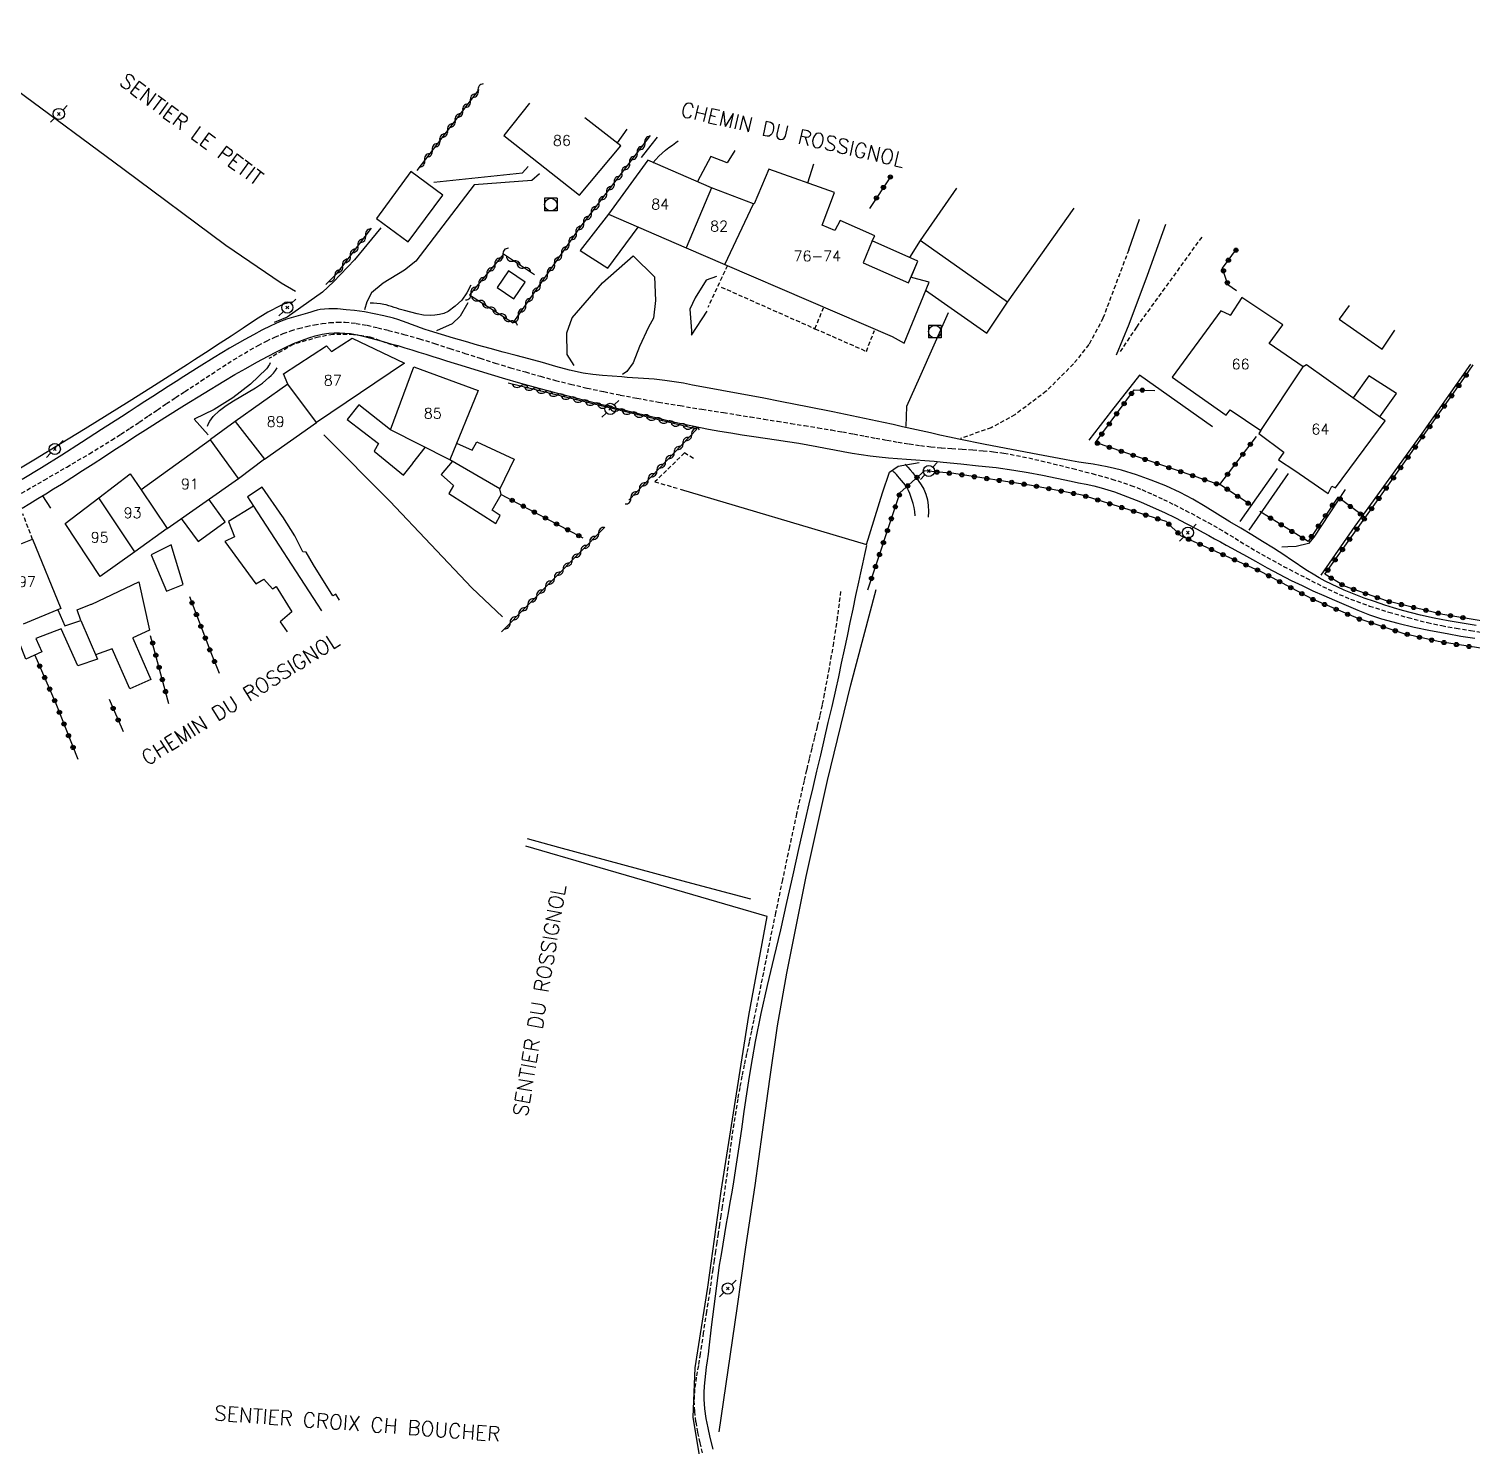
# Model space of a CAD drawing. Header units: millimetres. Extents: x 149000 to 150002, y 151999 to 153000.
# Drawn here: x 149503.1 to 149675.2, y 152830.9 to 153000 of the extents above; entities that cross this region are included whole.
import ezdxf
from ezdxf.enums import TextEntityAlignment as Align

# ---------------------------------------------------------------- set-up
doc = ezdxf.new("R2010")
doc.units = ezdxf.units.MM
doc.linetypes.add('DASHED', pattern=[0.75, 0.5, -0.25])
doc.layers.get('0').update_dxf_attribs({"linetype": 'CONTINUOUS'})
for name, color, linetype in [('W0001', 6, 'DASHED'), ('W0006', 2, 'CONTINUOUS'), ('W0008', 7, 'CONTINUOUS'), ('W0017', 7, 'CONTINUOUS'), ('W0071', 7, 'CONTINUOUS'), ('w0101', 7, 'CONTINUOUS'), ('W0104', 1, 'CONTINUOUS'), ('W0112', 1, 'DASHED'), ('w0211', 2, 'CONTINUOUS'), ('W0214', 2, 'CONTINUOUS'), ('w0300', 7, 'CONTINUOUS'), ('W0310', 3, 'CONTINUOUS'), ('w0323', 7, 'CONTINUOUS'), ('W0330', 7, 'CONTINUOUS'), ('W0420', 7, 'CONTINUOUS'), ('W0473', 7, 'CONTINUOUS'), ('W0989', 7, 'CONTINUOUS'), ('W0991', 7, 'CONTINUOUS'), ('W1102', 7, 'CONTINUOUS')]:
    doc.layers.add(name, color=color, linetype=linetype)
doc.styles.get("Standard").update_dxf_attribs({"font": 'romans.shx', "width": 0.85})

# ---------------------------------------------------------------- blocks, each defined once
blk = doc.blocks.new('T473')
for p, q in [((-0.166667, 0.166667), (0.166667, -0.166667)), ((-0.166667, -0.166667), (0.166667, 0.166667)), ((0.500001, 0.500001), (1.000002, 1.000002)), ((-1.000002, -1.000002), (-0.500001, -0.500001))]:
    blk.add_line(p, q)
blk.add_ellipse((0, 0), major_axis=(0.471405, 0.471405), ratio=1, start_param=5.4977871438, end_param=11.780972451)
blk = doc.blocks.new('T420')
for p, q in [((0.75, 0.75), (-0.75, 0.75)), ((-0.75, 0.75), (-0.75, -0.75)), ((0.75, 0.75), (0.75, -0.75)), ((0.75, -0.75), (-0.75, -0.75))]:
    blk.add_line(p, q)
blk.add_ellipse((0, 0), major_axis=(-0.53, 0.53), ratio=1, start_param=3.926991, end_param=10.210176)
blk = doc.blocks.new('t323o')
at = {"color": 0, "linetype": 'Continuous'}
for radius in [0.25, 0.15]:
    blk.add_circle((0, 0), radius, dxfattribs=at)
blk = doc.blocks.new('t310o')
at = {"color": 0, "linetype": 'Continuous'}
for centre, start, end in [((-0.5, 0.38), 216.8699, 323.1304), ((0.5, -0.37), 36.8699, 143.1303)]:
    blk.add_arc(centre, 0.625, start, end, dxfattribs=at)

msp = doc.modelspace()

# ---------------------------------------------------------------- linework, layer by layer
at = {"layer": 'W0001'}
for points in [[(149502.2, 152944.6), (149504.9, 152946.17), (149507.6, 152947.73), (149510.29, 152949.31), (149512.95, 152950.94), (149514.05, 152951.64), (149515.15, 152952.36), (149516.24, 152953.08), (149517.33, 152953.82), (149518.41, 152954.55), (149519.49, 152955.29), (149520.58, 152956.01), (149521.68, 152956.73), (149523.61, 152958), (149525.54, 152959.27), (149527.49, 152960.52), (149529.48, 152961.7), (149530.44, 152962.23), (149531.41, 152962.75), (149532.41, 152963.23), (149533.42, 152963.65), (149534.33, 152963.98), (149535.25, 152964.27), (149536.19, 152964.51), (149537.13, 152964.7), (149538.04, 152964.85), (149538.95, 152964.96), (149539.87, 152965.01), (149540.79, 152965), (149542.11, 152964.87), (149543.41, 152964.64), (149544.7, 152964.34), (149545.98, 152964.03), (149547.82, 152963.55), (149549.65, 152963.03), (149551.47, 152962.47), (149553.28, 152961.88), (149555.09, 152961.29), (149556.89, 152960.7), (149558.71, 152960.13), (149560.53, 152959.58), (149562.31, 152959.07), (149564.1, 152958.56), (149565.89, 152958.07), (149567.69, 152957.61), (149569.66, 152957.15), (149571.64, 152956.72), (149573.62, 152956.32), (149575.61, 152955.94), (149578.18, 152955.47), (149580.76, 152955.05), (149583.35, 152954.63), (149585.93, 152954.22), (149587.54, 152953.96), (149589.14, 152953.7), (149590.75, 152953.44), (149592.36, 152953.19), (149593.97, 152952.94), (149595.58, 152952.68), (149597.19, 152952.42), (149598.79, 152952.15), (149600.12, 152951.92), (149601.45, 152951.68), (149602.77, 152951.43), (149604.1, 152951.17), (149605.42, 152950.93), (149606.75, 152950.69), (149608.08, 152950.48), (149609.42, 152950.29), (149610.66, 152950.14), (149611.91, 152950.03), (149613.15, 152949.94), (149614.4, 152949.86), (149615.65, 152949.78), (149616.89, 152949.68), (149618.14, 152949.55), (149619.38, 152949.38), (149620.86, 152949.12), (149622.33, 152948.81), (149623.8, 152948.47), (149625.26, 152948.11), (149627.59, 152947.54), (149629.91, 152946.95), (149632.23, 152946.3), (149634.51, 152945.54), (149635.83, 152945.03), (149637.13, 152944.46), (149638.41, 152943.86), (149639.68, 152943.24), (149641.04, 152942.56), (149642.39, 152941.84), (149643.72, 152941.11), (149645.05, 152940.36), (149645.69, 152939.99), (149646.32, 152939.62), (149646.94, 152939.23), (149647.57, 152938.85), (149648.19, 152938.46), (149648.82, 152938.08), (149649.45, 152937.7), (149650.08, 152937.33), (149651.4, 152936.6), (149652.73, 152935.88), (149654.06, 152935.18), (149655.4, 152934.5), (149656.72, 152933.83), (149658.03, 152933.17), (149659.37, 152932.54), (149660.73, 152931.97), (149662.98, 152931.15), (149665.27, 152930.42), (149667.57, 152929.77), (149669.89, 152929.18), (149671.6, 152928.81), (149673.31, 152928.5), (149675.03, 152928.23), (149676.76, 152927.97)], [(149599.9, 152932.9), (149599.5, 152929.83), (149599.04, 152926.76), (149598.52, 152923.7), (149597.95, 152920.65), (149597.69, 152919.35), (149597.4, 152918.05), (149597.09, 152916.76), (149596.78, 152915.47), (149596.45, 152914.18), (149596.14, 152912.88), (149595.83, 152911.59), (149595.53, 152910.3), (149594.65, 152906.37), (149593.8, 152902.43), (149592.96, 152898.5), (149592.14, 152894.56), (149591.84, 152893.13), (149591.55, 152891.7), (149591.26, 152890.28), (149590.97, 152888.85), (149590.68, 152887.42), (149590.39, 152885.99), (149590.11, 152884.56), (149589.82, 152883.13), (149589.54, 152881.79), (149589.25, 152880.44), (149588.97, 152879.1), (149588.68, 152877.75), (149588.4, 152876.41), (149588.13, 152875.06), (149587.87, 152873.71), (149587.62, 152872.36), (149587.38, 152870.88), (149587.15, 152869.41), (149586.94, 152867.93), (149586.74, 152866.45), (149586.54, 152864.98), (149586.35, 152863.5), (149586.14, 152862.02), (149585.93, 152860.54), (149585.78, 152859.48), (149585.62, 152858.41), (149585.46, 152857.35), (149585.3, 152856.29), (149585.14, 152855.22), (149584.98, 152854.16), (149584.82, 152853.09), (149584.66, 152852.03), (149584.28, 152849.5), (149583.89, 152846.98), (149583.52, 152844.45), (149583.15, 152841.92), (149582.93, 152840.54), (149582.68, 152839.15), (149582.48, 152837.75), (149582.4, 152836.34), (149582.46, 152835.07), (149582.61, 152833.81), (149582.83, 152832.56), (149583.09, 152831.33), (149583.43, 152829.93)]]:
    msp.add_lwpolyline(points, dxfattribs=at)
at = {"layer": 'W0006'}
msp.add_lwpolyline([(149580.75, 152945.08), (149602.97, 152938.48), (149604.88, 152944.67), (149605.72, 152947.11), (149606.75, 152947.83), (149609.26, 152948.28)], dxfattribs=at)
at = {"layer": 'W0008'}
for points in [[(149675.71, 152928.83), (149674.04, 152929.11), (149672.37, 152929.39), (149670.7, 152929.7), (149669.05, 152930.06), (149667.97, 152930.32), (149666.91, 152930.61), (149665.85, 152930.93), (149664.8, 152931.26), (149663.57, 152931.67), (149662.35, 152932.1), (149661.14, 152932.55), (149659.95, 152933.04), (149659.19, 152933.38), (149658.44, 152933.74), (149657.69, 152934.11), (149656.97, 152934.52), (149656.27, 152934.93), (149655.58, 152935.36), (149654.9, 152935.8), (149654.23, 152936.25), (149653.56, 152936.7), (149652.89, 152937.16), (149652.21, 152937.6), (149651.53, 152938.04), (149650.23, 152938.85), (149648.93, 152939.64), (149647.62, 152940.42), (149646.31, 152941.21), (149644.85, 152942.1), (149643.39, 152943.02), (149641.92, 152943.9), (149640.4, 152944.7), (149638.69, 152945.48), (149636.95, 152946.18), (149635.18, 152946.81), (149633.39, 152947.36), (149632.55, 152947.57), (149631.7, 152947.76), (149630.85, 152947.92), (149630, 152948.06), (149629.14, 152948.19), (149628.29, 152948.32), (149627.43, 152948.46), (149626.58, 152948.61), (149623.43, 152949.21), (149620.28, 152949.82), (149617.14, 152950.43), (149613.99, 152951.07), (149612.87, 152951.31), (149611.75, 152951.55), (149610.63, 152951.8), (149609.51, 152952.05), (149608.39, 152952.3), (149607.27, 152952.54), (149606.15, 152952.79), (149605.02, 152953.03), (149602, 152953.67), (149598.97, 152954.3), (149595.94, 152954.92), (149592.9, 152955.52), (149590.52, 152955.98), (149588.13, 152956.43), (149585.73, 152956.87), (149583.34, 152957.3), (149582.24, 152957.51), (149581.14, 152957.72), (149580.04, 152957.91), (149578.93, 152958.07), (149578.29, 152958.14), (149577.65, 152958.2), (149577.01, 152958.25), (149576.37, 152958.3), (149575.73, 152958.34), (149575.09, 152958.38), (149574.45, 152958.42), (149573.81, 152958.48), (149572.66, 152958.57), (149571.5, 152958.66), (149570.35, 152958.77), (149569.2, 152958.94), (149567.56, 152959.29), (149565.94, 152959.73), (149564.33, 152960.19), (149562.72, 152960.64), (149561.18, 152961.05), (149559.64, 152961.45), (149558.11, 152961.86), (149556.57, 152962.28), (149555.14, 152962.69), (149553.72, 152963.09), (149552.3, 152963.52), (149550.88, 152963.96), (149550.34, 152964.14), (149549.8, 152964.34), (149549.26, 152964.54), (149548.73, 152964.74), (149548.19, 152964.94), (149547.65, 152965.13), (149547.1, 152965.31), (149546.55, 152965.48), (149545.41, 152965.77), (149544.26, 152966.02), (149543.1, 152966.23), (149541.93, 152966.39), (149540.91, 152966.5), (149539.89, 152966.59), (149538.86, 152966.61), (149537.83, 152966.53), (149537.45, 152966.46), (149537.07, 152966.34), (149536.7, 152966.2), (149536.33, 152966.08), (149535.49, 152965.84), (149534.65, 152965.6), (149533.81, 152965.35), (149532.98, 152965.05), (149531.92, 152964.58), (149530.87, 152964.06), (149529.85, 152963.51), (149528.83, 152962.95), (149526.99, 152961.89), (149525.17, 152960.79), (149523.37, 152959.67), (149521.58, 152958.54), (149520.64, 152957.95), (149519.71, 152957.35), (149518.77, 152956.75), (149517.85, 152956.15), (149516.92, 152955.54), (149515.99, 152954.94), (149515.06, 152954.33), (149514.13, 152953.73), (149511.75, 152952.2), (149509.37, 152950.67), (149506.99, 152949.15), (149504.58, 152947.65), (149502.28, 152946.23)], [(149502.26, 152942.82), (149503.21, 152943.39), (149504.15, 152943.96), (149505.09, 152944.53), (149506.03, 152945.11), (149506.96, 152945.69), (149508.22, 152946.49), (149509.47, 152947.3), (149510.73, 152948.11), (149511.98, 152948.92), (149513.22, 152949.74), (149514.47, 152950.55), (149515.73, 152951.36), (149516.98, 152952.16), (149519.31, 152953.64), (149521.63, 152955.11), (149523.97, 152956.56), (149526.33, 152957.98), (149527.63, 152958.75), (149528.95, 152959.5), (149530.28, 152960.24), (149531.62, 152960.95), (149532.62, 152961.47), (149533.63, 152961.98), (149534.65, 152962.46), (149535.7, 152962.88), (149536.47, 152963.15), (149537.24, 152963.38), (149538.04, 152963.57), (149538.84, 152963.7), (149539.49, 152963.75), (149540.13, 152963.75), (149540.78, 152963.71), (149541.42, 152963.64), (149542.65, 152963.42), (149543.86, 152963.12), (149545.07, 152962.78), (149546.26, 152962.44), (149547.1, 152962.21), (149547.93, 152961.96), (149548.76, 152961.7), (149549.59, 152961.45), (149550.41, 152961.18), (149551.24, 152960.92), (149552.07, 152960.66), (149552.9, 152960.41), (149555.1, 152959.73), (149557.31, 152959.05), (149559.51, 152958.38), (149561.73, 152957.74), (149565.23, 152956.78), (149568.74, 152955.86), (149572.25, 152954.98), (149575.78, 152954.12), (149577.86, 152953.62), (149579.94, 152953.14), (149582.03, 152952.68), (149584.13, 152952.26), (149585.48, 152952.02), (149586.82, 152951.79), (149588.17, 152951.58), (149589.53, 152951.38), (149590.88, 152951.19), (149592.23, 152950.99), (149593.58, 152950.79), (149594.93, 152950.57), (149595.99, 152950.38), (149597.05, 152950.19), (149598.11, 152949.98), (149599.16, 152949.78), (149600.22, 152949.57), (149601.28, 152949.38), (149602.34, 152949.21), (149603.41, 152949.06), (149604.5, 152948.93), (149605.59, 152948.82), (149606.68, 152948.73), (149607.77, 152948.65), (149608.86, 152948.57), (149609.96, 152948.49), (149611.05, 152948.41), (149612.14, 152948.31), (149614.25, 152948.1), (149616.35, 152947.89), (149618.46, 152947.66), (149620.55, 152947.37), (149622.27, 152947.08), (149623.98, 152946.74), (149625.68, 152946.39), (149627.38, 152946.03), (149628.28, 152945.86), (149629.19, 152945.69), (149630.09, 152945.5), (149630.98, 152945.26), (149632.56, 152944.76), (149634.12, 152944.19), (149635.66, 152943.57), (149637.18, 152942.92), (149638.51, 152942.31), (149639.82, 152941.65), (149641.12, 152940.98), (149642.42, 152940.3), (149643.12, 152939.93), (149643.81, 152939.56), (149644.5, 152939.18), (149645.19, 152938.8), (149645.88, 152938.42), (149646.57, 152938.04), (149647.26, 152937.66), (149647.95, 152937.29), (149649.37, 152936.51), (149650.79, 152935.72), (149652.21, 152934.95), (149653.65, 152934.21), (149654.93, 152933.59), (149656.22, 152932.98), (149657.52, 152932.4), (149658.82, 152931.83), (149660.2, 152931.24), (149661.59, 152930.66), (149662.99, 152930.11), (149664.41, 152929.63), (149666.35, 152929.09), (149668.3, 152928.64), (149670.27, 152928.24), (149672.24, 152927.86), (149673.89, 152927.57), (149675.55, 152927.32)]]:
    msp.add_lwpolyline(points, dxfattribs=at)
at = {"layer": 'W0017'}
for points in [[(149563.99, 152982.7), (149563.06, 152981.92), (149556.2, 152981.4), (149549.22, 152972.3), (149547.89, 152971.23), (149545.32, 152969.66), (149543.93, 152968.49), (149543.39, 152967.42), (149543.1, 152966.5)], [(149551.39, 152981.73), (149561.95, 152982.83), (149562.62, 152983.6)], [(149545.07, 152976.26), (149541.9, 152972.44), (149539.43, 152969.81), (149538.1, 152968.59), (149533.87, 152965.61), (149532.33, 152964.96)], [(149638.63, 152976.67), (149636.47, 152970.59), (149634.27, 152964.75), (149632.77, 152961.07)], [(149634.26, 152973.64), (149635.55, 152977.28)], [(149568.13, 152959.85), (149567.3, 152961.17), (149567.25, 152963.73), (149567.87, 152965.53), (149571.5, 152969.69), (149575.14, 152972.91)], [(149575.15, 152972.93), (149577.69, 152970.41), (149577.81, 152967.6), (149577.57, 152965.47), (149577, 152964.4), (149575.91, 152962.11), (149575.14, 152960.14), (149574.41, 152959.13), (149573.89, 152958.78)], [(149585.11, 152970.45), (149583.86, 152970.04), (149582.55, 152967.93), (149581.91, 152966.58), (149582.1, 152963.96), (149582.11, 152963.45), (149583.97, 152966.31)], [(149555.45, 152967.32), (149554.5, 152965.72), (149553.57, 152964.8), (149551.69, 152963.99)], [(149612.73, 152966.14), (149609.29, 152958.39), (149607.74, 152954.96), (149607.68, 152952.55)], [(149635.54, 152958.69), (149632.21, 152954.43), (149629.52, 152950.93)], [(149644.24, 152952.53), (149635.54, 152958.69)], [(149657.23, 152934.82), (149661.28, 152940.67), (149669.27, 152951.73), (149675.07, 152960.01)], [(149651.97, 152947.57), (149647.51, 152941.24)], [(149653.29, 152946.94), (149648.58, 152940.2)], [(149660.08, 152945.03), (149656.34, 152939.36), (149655.72, 152938.62), (149654.25, 152938.25), (149653.24, 152938.2), (149652.51, 152938.17)], [(149504.7, 152944.3), (149505.66, 152942.81)]]:
    msp.add_lwpolyline(points, dxfattribs=at)
at = {"layer": 'W0071'}
for points in [[(149608.8, 152941.92), (149608.74, 152942.41), (149608.65, 152942.89), (149608.55, 152943.37), (149608.41, 152943.85), (149608.29, 152944.21), (149608.15, 152944.56), (149607.99, 152944.91), (149607.82, 152945.24), (149607.62, 152945.55), (149607.4, 152945.85), (149607.17, 152946.14), (149606.93, 152946.42), (149606.74, 152946.63), (149606.55, 152946.83), (149606.35, 152947.02), (149606.14, 152947.21)], [(149607.58, 152948.06), (149607.9, 152947.73), (149608.21, 152947.38), (149608.51, 152947.02), (149608.79, 152946.64), (149609.15, 152946.14), (149609.51, 152945.62), (149609.82, 152945.07), (149610.06, 152944.49), (149610.24, 152943.82), (149610.35, 152943.13), (149610.38, 152942.43), (149610.33, 152941.73)], [(149584.7, 152830.57), (149584.35, 152831.97), (149584.1, 152833.1), (149583.88, 152834.24), (149583.71, 152835.38), (149583.63, 152836.54), (149583.63, 152837.31), (149583.66, 152838.08), (149583.73, 152838.84), (149583.81, 152839.61), (149583.91, 152840.36), (149584.02, 152841.12), (149584.12, 152841.88), (149584.21, 152842.64), (149584.49, 152845.12), (149584.8, 152847.59), (149585.12, 152850.06), (149585.47, 152852.53), (149585.67, 152853.77), (149585.87, 152855.02), (149586.08, 152856.26), (149586.3, 152857.5), (149586.52, 152858.74), (149586.74, 152859.98), (149586.95, 152861.22), (149587.16, 152862.46), (149587.49, 152864.55), (149587.8, 152866.65), (149588.1, 152868.74), (149588.4, 152870.84), (149588.71, 152872.94), (149589.03, 152875.03), (149589.38, 152877.12), (149589.75, 152879.21), (149590.44, 152882.55), (149591.19, 152885.88), (149591.98, 152889.2), (149592.75, 152892.52), (149593.49, 152895.8), (149594.23, 152899.08), (149594.97, 152902.35), (149595.71, 152905.63), (149596.16, 152907.57), (149596.61, 152909.5), (149597.07, 152911.44), (149597.53, 152913.37), (149597.98, 152915.3), (149598.43, 152917.24), (149598.88, 152919.17), (149599.31, 152921.11), (149599.67, 152922.72), (149600.02, 152924.33), (149600.36, 152925.94), (149600.7, 152927.56), (149601.04, 152929.17), (149601.38, 152930.78), (149601.72, 152932.4), (149602.06, 152934.01), (149602.3, 152935.1), (149602.54, 152936.19), (149602.77, 152937.29), (149603.01, 152938.38)]]:
    msp.add_lwpolyline(points, dxfattribs=at)
at = {"layer": 'w0101'}
for points in [[(149562.78, 152991.14), (149559.72, 152987.26)], [(149559.72, 152987.26), (149568.76, 152980.17), (149573.68, 152986.04), (149569.38, 152989.37)], [(149584.5, 152981.05), (149576.9, 152984.32), (149572.2, 152977.9), (149581.48, 152973.87)], [(149603.65, 152974.7), (149603.98, 152975.3), (149599.86, 152977.12), (149599.2, 152975.93), (149597.71, 152976.6), (149599.16, 152980.48), (149591.35, 152983.28), (149589.57, 152979.14)], [(149589.49, 152979.14), (149584.5, 152981.05)], [(149589.57, 152979.14), (149589.49, 152979.14)], [(149609.09, 152972.28), (149603.65, 152974.7)], [(149581.48, 152973.87), (149586.08, 152971.89)], [(149586.08, 152971.89), (149606.03, 152963.3), (149607.49, 152962.52), (149610.44, 152969.8), (149608.49, 152970.31), (149608.3, 152970.37), (149609.09, 152972.28)], [(149655.08, 152959.68), (149651, 152962.47), (149652.64, 152964.71), (149647.76, 152967.95), (149646.36, 152965.81), (149646.37, 152965.83), (149645.26, 152966.35), (149639.44, 152958.43)], [(149533.97, 152957.62), (149533.45, 152958.84), (149538.59, 152962.19), (149539.19, 152961.52), (149541.65, 152963.11), (149547.89, 152960.12), (149537.4, 152953.04)], [(149639.44, 152958.43), (149645.87, 152953.92), (149646.37, 152954.55), (149650.02, 152952.08)], [(149650.02, 152952.08), (149649.78, 152951.72), (149652.74, 152949.52), (149652.14, 152948.58), (149654.07, 152947.31), (149658.04, 152944.58), (149658.49, 152945.46), (149658.93, 152945.25), (149664.85, 152953.25), (149655.48, 152959.92), (149655.08, 152959.68)], [(149533.97, 152957.62), (149527.67, 152953.17)], [(149527.67, 152953.17), (149531.18, 152948.67)], [(149531.18, 152948.67), (149537.4, 152953.04)], [(149524.73, 152951.02), (149524.73, 152950.99), (149516.46, 152945)], [(149528.09, 152946.38), (149524.73, 152950.99)], [(149511.41, 152944.04), (149515.16, 152946.92), (149516.46, 152945)], [(149519.56, 152940.4), (149528.09, 152946.38)], [(149507.42, 152940.98), (149511.41, 152944.04)], [(149515.7, 152937.62), (149511.6, 152934.66), (149507.42, 152940.98)], [(149519.56, 152940.4), (149515.7, 152937.62)], [(149498.71, 152937.23), (149503.51, 152939.12), (149506.9, 152930.84), (149502.38, 152929)]]:
    msp.add_lwpolyline(points, dxfattribs=at)
msp.add_lwpolyline([(149548.99, 152959.7), (149556.67, 152956.85), (149553.27, 152948.58), (149546.21, 152952.15)], close=True, dxfattribs=at)
at = {"layer": 'W0104'}
for points in [[(149574.41, 152988.03), (149573.23, 152986.39)], [(149587.28, 152985.49), (149586.36, 152984), (149584.4, 152984.77), (149582.81, 152981.78)], [(149595.97, 152981.63), (149596.69, 152983.89)], [(149613.71, 152980.99), (149609.38, 152974.75), (149608.12, 152972.71)], [(149572.2, 152977.9), (149568.83, 152973.55), (149572.15, 152971.47), (149575.75, 152976.36)], [(149610.04, 152968.82), (149617.33, 152963.7), (149619.82, 152967.4), (149627.76, 152978.6)], [(149603.65, 152974.7), (149602.57, 152972.07), (149607.99, 152969.71), (149609.09, 152972.28)], [(149619.82, 152967.4), (149609.38, 152974.75)], [(149660.55, 152966.99), (149659.35, 152965.35)], [(149659.35, 152965.35), (149664.47, 152961.77), (149666.01, 152964.05)], [(149664.21, 152953.7), (149666.18, 152956.52), (149662.89, 152958.61), (149661.01, 152955.98)], [(149546.21, 152952.17), (149542.43, 152955.15), (149541.03, 152953.4), (149544.77, 152950.55), (149544.26, 152949.64), (149547.76, 152946.74), (149548.88, 152948.16), (149548.88, 152948.21), (149550.35, 152950.05)], [(149527.67, 152953.17), (149524.73, 152951.02)], [(149554.08, 152950.56), (149555.96, 152949.76), (149556.5, 152950.75), (149560.97, 152948.67), (149559.25, 152945.14), (149553.27, 152948.58)], [(149528.09, 152946.38), (149531.18, 152948.7), (149531.18, 152948.67)], [(149553.58, 152948.4), (149552.24, 152946.82), (149553.71, 152945.54), (149553.17, 152944.57), (149558.78, 152940.99), (149559.29, 152941.95), (149558.33, 152942.6), (149559.4, 152944.47), (149559.25, 152945.14)], [(149540.11, 152931.84), (149539.68, 152932.56), (149539.34, 152932.37), (149537.01, 152936.06), (149536.16, 152937.58), (149535.74, 152937.62), (149534.79, 152939.53), (149533.37, 152941.79), (149533.34, 152941.82), (149530.91, 152945.32), (149529.16, 152944.17), (149529.85, 152943.06), (149526.9, 152941.24)], [(149521.26, 152941.59), (149523.27, 152938.83), (149526.49, 152941.21), (149524.53, 152943.88)], [(149529.85, 152943.06), (149537.46, 152931.38), (149537.46, 152931.35), (149537.99, 152930.56)], [(149526.9, 152941.24), (149527.62, 152939.42), (149526.45, 152938.84), (149530.15, 152933.81), (149531.12, 152934.37), (149532.12, 152933.18), (149532.58, 152933.48), (149534.46, 152930.45), (149533.05, 152929.26), (149533.89, 152928.06)], [(149509.26, 152929.43), (149508.85, 152930.68), (149510.5, 152931.38), (149510.58, 152931.35), (149516.2, 152934.03), (149517.48, 152928.26), (149515.49, 152927.35), (149515.48, 152927.32), (149517.62, 152922.37), (149515.1, 152921.25), (149513.03, 152926.05), (149513.02, 152926.03), (149511.04, 152925.34)], [(149506.55, 152930.7), (149507.38, 152928.79), (149509.26, 152929.43), (149511.26, 152924.82), (149508.9, 152924.01), (149506.93, 152928.42), (149503.91, 152927.26), (149504.62, 152925.7)], [(149504.62, 152925.7), (149502.73, 152924.8), (149501.96, 152926.75), (149500.77, 152926.41), (149500.17, 152928.1)]]:
    msp.add_lwpolyline(points, dxfattribs=at)
for points in [[(149548.32, 152974.6), (149552.44, 152980.18), (149548.65, 152982.97), (149544.54, 152977.39)], [(149558.92, 152969.16), (149560.92, 152967.8), (149562.27, 152969.79), (149560.27, 152971.15)], [(149517.68, 152937.27), (149519.51, 152932.94), (149521.48, 152933.72), (149520.03, 152938.45)]]:
    msp.add_lwpolyline(points, close=True, dxfattribs=at)
at = {"layer": 'W0112'}
for points in [[(149642.96, 152975.16), (149635.17, 152964.41), (149633.13, 152961.37)], [(149634.26, 152973.64), (149631.19, 152965.49), (149629.5, 152962.33), (149627.66, 152960.03), (149624.41, 152956.76), (149620.68, 152953.96), (149617.85, 152952.4), (149614.21, 152951.15)], [(149586.39, 152971.76), (149584.05, 152966.76)], [(149585.65, 152969.2), (149596.84, 152964.23), (149597.85, 152966.72)], [(149596.84, 152964.23), (149602.97, 152961.53), (149603.93, 152964)], [(149547.08, 152962.04), (149543.78, 152963.23), (149541.79, 152963.52), (149539.33, 152963.54), (149537.61, 152963.23), (149534.6, 152962.35), (149531.7, 152960.67)], [(149582.33, 152948.76), (149581.26, 152949.41), (149577.75, 152945.97), (149580.58, 152945.14)], [(149503.52, 152939.09), (149502.36, 152942.13)]]:
    msp.add_lwpolyline(points, dxfattribs=at)
at = {"layer": 'w0211'}
for points in [[(149578.03, 152987.06), (149577.28, 152986.13), (149576.09, 152984.64)], [(149555.81, 152969.42), (149555.32, 152968.49), (149554.7, 152967.64), (149553.94, 152966.91), (149553.09, 152966.3), (149552.58, 152966.06), (149552.04, 152965.91), (149551.49, 152965.84), (149550.94, 152965.81), (149550.15, 152965.86), (149549.38, 152966.01), (149548.62, 152966.2), (149547.87, 152966.4), (149547.56, 152966.48), (149547.25, 152966.57), (149546.95, 152966.67), (149546.64, 152966.78), (149546.33, 152966.88), (149546.03, 152966.97), (149545.71, 152967.06), (149545.4, 152967.13), (149545, 152967.19), (149544.59, 152967.24), (149544.18, 152967.26), (149543.78, 152967.27)], [(149534.45, 152967.41), (149534.11, 152967.34), (149533.77, 152967.25), (149533.44, 152967.14), (149533.12, 152967.01), (149531.57, 152966.21), (149530.09, 152965.27), (149528.65, 152964.29), (149527.21, 152963.33), (149526.33, 152962.78), (149525.46, 152962.22), (149524.59, 152961.65), (149523.72, 152961.09), (149522.85, 152960.52), (149521.98, 152959.95), (149521.11, 152959.39), (149520.23, 152958.83), (149517.63, 152957.19), (149515.03, 152955.55), (149512.41, 152953.92), (149509.79, 152952.3), (149506.84, 152950.48), (149503.88, 152948.66), (149500.9, 152946.87)], [(149531.84, 152960.17), (149531.77, 152959.98), (149531.67, 152959.79), (149531.55, 152959.62), (149531.42, 152959.46), (149529.51, 152957.62), (149527.42, 152955.99), (149525.18, 152954.59), (149522.8, 152953.43)], [(149522.8, 152953.43), (149524.46, 152951.58)]]:
    msp.add_lwpolyline(points, dxfattribs=at)
at = {"layer": 'W0214'}
for points in [[(149577.51, 152984.03), (149577.86, 152984.43), (149578.23, 152984.81), (149578.62, 152985.17), (149579.02, 152985.52), (149579.42, 152985.85), (149579.84, 152986.14), (149580.26, 152986.44), (149580.54, 152986.63)], [(149524.38, 152952.6), (149524.51, 152952.91), (149524.66, 152953.21), (149524.85, 152953.49), (149525.07, 152953.75), (149525.81, 152954.46), (149526.62, 152955.08), (149527.48, 152955.63), (149528.35, 152956.15), (149529.23, 152956.65), (149530.09, 152957.17), (149530.93, 152957.74), (149531.71, 152958.39), (149531.99, 152958.66), (149532.25, 152958.94), (149532.49, 152959.24), (149532.7, 152959.56)]]:
    msp.add_lwpolyline(points, dxfattribs=at)
at = {"layer": 'w0300'}
for points in [[(149585.43, 152832.65), (149586.48, 152840), (149587.54, 152847.34), (149588.61, 152854.68), (149589.69, 152862.02), (149590.58, 152868.37), (149591.44, 152874.72), (149592.37, 152881.06), (149593.47, 152887.37), (149595.79, 152898.89), (149598.35, 152910.35), (149601.13, 152921.76), (149604.15, 152933.11)], [(149589.2, 152896.18), (149581.55, 152898.21), (149573.91, 152900.27), (149566.27, 152902.35), (149562.54, 152903.38)]]:
    msp.add_lwpolyline(points, dxfattribs=at)
at = {"layer": 'W0310'}
for points in [[(149556.74, 152992.76), (149549.36, 152983.12)], [(149563.37, 152970.66), (149559.67, 152973.11), (149555.65, 152968.26), (149560.84, 152964.92), (149568.72, 152976.15), (149577.23, 152987.27)], [(149543.9, 152976.21), (149539.74, 152970.73), (149538.49, 152969.52)], [(149574.63, 152943.78), (149582.73, 152952.24), (149560.24, 152957.74)], [(149559.43, 152928.08), (149571.79, 152940.57)]]:
    msp.add_lwpolyline(points, dxfattribs=at)
at = {"layer": 'w0323'}
for points in [[(149605.83, 152982.33), (149603.34, 152978.58)], [(149647.11, 152968.74), (149646.09, 152969.48), (149645.46, 152971.46), (149647.12, 152973.7)], [(149797.12, 152899.46), (149791.51, 152903.67), (149786.32, 152907.78), (149779.63, 152913.24), (149771.83, 152919.27), (149765.92, 152922.2), (149763.09, 152923.07), (149755.94, 152923.12), (149743.18, 152923.41), (149728.86, 152924.01), (149713.94, 152925.13), (149700.77, 152926.26), (149691.31, 152927.14), (149681.34, 152928.56), (149671.74, 152930.15), (149665.12, 152931.71), (149659.99, 152933.52), (149657.65, 152934.94), (149663.8, 152943.56), (149674.24, 152958.31), (149675.33, 152959.92)], [(149648.87, 152943.17), (149645.14, 152945.66), (149645.09, 152945.61), (149630.3, 152950.65), (149634.91, 152956.93), (149637.38, 152956.87)], [(149645.14, 152945.66), (149649.48, 152951.37)], [(149609.89, 152947.28), (149606.97, 152944.64), (149603.11, 152933.02)], [(149679.04, 152925.67), (149671.17, 152926.9), (149667.13, 152927.85), (149661.61, 152929.64), (149656.16, 152931.95), (149650.15, 152935.2), (149640.48, 152939.53), (149638.72, 152941.22), (149634.31, 152942.61), (149628.7, 152944.38), (149622.68, 152945.54), (149613.41, 152946.94), (149609.89, 152947.26)], [(149559.4, 152944.47), (149569.15, 152939.28)], [(149662.43, 152941.74), (149659.2, 152944.13), (149655.65, 152938.83), (149649.91, 152942.43)], [(149522.24, 152932.3), (149524.85, 152925.39), (149525.79, 152923.14)], [(149519.77, 152919.49), (149517.6, 152927.61)], [(149503.78, 152925.3), (149506.31, 152919.53), (149508.9, 152912.88)], [(149512.65, 152920.04), (149514.33, 152916.18)]]:
    msp.add_lwpolyline(points, dxfattribs=at)
at = {"layer": 'W0330'}
for points in [[(149492.49, 153000), (149501.6, 152992.73), (149514.27, 152983.33), (149526.58, 152974.18), (149533.16, 152969.7), (149534.89, 152968.69)], [(149538.26, 152951.57), (149546.14, 152943.65), (149555.92, 152933.32), (149559.58, 152929.85)], [(149591.13, 152894.11), (149570.27, 152900.18), (149562.36, 152902.52)], [(149595.53, 152806.35), (149590.49, 152814.46), (149586.39, 152821.96), (149583.13, 152829.34), (149582.32, 152834.39), (149582.53, 152840.28), (149584.05, 152849.88), (149585.66, 152861.33), (149588.95, 152882.29), (149591.13, 152894.11)]]:
    msp.add_lwpolyline(points, dxfattribs=at)
at = {"layer": 'W1102'}
for points in [[(149584.5, 152981.05), (149581.48, 152973.87)], [(149586.08, 152971.89), (149589.49, 152979.14)], [(149650.02, 152952.08), (149655.08, 152959.68)], [(149537.4, 152953.04), (149533.97, 152957.62)], [(149516.46, 152945), (149519.56, 152940.4)], [(149515.7, 152937.62), (149511.41, 152944.04)]]:
    msp.add_lwpolyline(points, dxfattribs=at)

# ---------------------------------------------------------------- block references
at = {"layer": 'W0310'}
for p, rotation in [((149556.66, 152992.64), 232.5312451787437), ((149554.83, 152990.26), 232.5312451787437), ((149555.74, 152991.45), 232.5312451787437), ((149553.92, 152989.07), 232.5312451787437), ((149553.01, 152987.88), 232.5312451787437), ((149551.18, 152985.5), 232.5312451787437), ((149552.09, 152986.69), 232.5312451787437), ((149575.64, 152985.19), 52.56282062020934), ((149576.55, 152986.38), 52.56282062020934), ((149550.27, 152984.31), 232.5312451787437), ((149574.73, 152984), 52.56282062020934), ((149572.9, 152981.62), 52.56282062020934), ((149573.82, 152982.81), 52.56282062020934), ((149571.99, 152980.43), 52.56282062020934), ((149571.08, 152979.23), 52.56282062020934), ((149569.26, 152976.85), 52.56282062020934), ((149570.17, 152978.04), 52.56282062020934), ((149543.23, 152975.32), 232.7582627847347), ((149568.36, 152975.65), 54.93133638317891), ((149542.32, 152974.12), 232.7582627847347), ((149559.63, 152973.06), 230.3366017661288), ((149566.64, 152973.19), 54.93133638317891), ((149567.5, 152974.42), 54.93133638317891), ((149540.5, 152971.73), 232.7582627847347), ((149541.41, 152972.93), 232.7582627847347), ((149558.67, 152971.9), 230.3366017661288), ((149560.87, 152972.31), 146.5928634522759), ((149562.12, 152971.49), 146.5928634522759), ((149565.78, 152971.96), 54.93133638317891), ((149539.57, 152970.56), 224.3270550004443), ((149556.76, 152969.59), 230.3366017661288), ((149557.71, 152970.75), 230.3366017661288), ((149564.92, 152970.74), 54.93133638317891), ((149555.8, 152968.44), 230.3366017661288), ((149563.19, 152968.28), 54.93133638317891), ((149564.06, 152969.51), 54.93133638317891), ((149556.72, 152967.57), 327.2658900933272), ((149557.98, 152966.76), 327.2658900933272), ((149562.33, 152967.05), 54.93133638317891), ((149559.24, 152965.95), 327.2658900933272), ((149560.5, 152965.14), 327.2658900933272), ((149561.47, 152965.82), 54.93133638317891), ((149561.7, 152957.38), 166.251922990351), ((149563.16, 152957.03), 166.251922990351), ((149564.61, 152956.67), 166.251922990351), ((149566.07, 152956.31), 166.251922990351), ((149567.53, 152955.96), 166.251922990351), ((149568.99, 152955.6), 166.251922990351), ((149570.44, 152955.24), 166.251922990351), ((149571.9, 152954.89), 166.251922990351), ((149573.36, 152954.53), 166.251922990351), ((149574.81, 152954.17), 166.251922990351), ((149576.27, 152953.82), 166.251922990351), ((149577.73, 152953.46), 166.251922990351), ((149579.18, 152953.1), 166.251922990351), ((149580.64, 152952.75), 166.251922990351), ((149582.1, 152952.39), 166.251922990351), ((149582.14, 152951.62), 46.24213095973479), ((149580.06, 152949.46), 46.24213095973479), ((149581.1, 152950.54), 46.24213095973479), ((149577.99, 152947.29), 46.24213095973479), ((149579.02, 152948.37), 46.24213095973479), ((149576.95, 152946.21), 46.24213095973479), ((149574.88, 152944.04), 46.24213095973479), ((149575.91, 152945.12), 46.24213095973479), ((149569.98, 152938.74), 45.29849918971584), ((149571.04, 152939.81), 45.29849918971584), ((149568.93, 152937.67), 45.29849918971584), ((149566.82, 152935.54), 45.29849918971584), ((149567.87, 152936.61), 45.29849918971584), ((149565.76, 152934.48), 45.29849918971584), ((149563.65, 152932.34), 45.29849918971584), ((149564.7, 152933.41), 45.29849918971584), ((149561.54, 152930.21), 45.29849918971584), ((149562.59, 152931.28), 45.29849918971584), ((149560.48, 152929.14), 45.29849918971584)]:
    msp.add_blockref('t310o', p, dxfattribs=dict(at, rotation=rotation))
at = {"layer": 'w0323'}
for p, rotation in [((149605.83, 152982.33), 236.3715264522135), ((149605, 152981.08), 236.3715264522135), ((149604.17, 152979.83), 236.3715264522135), ((149647.05, 152973.6), 53.44211309201712), ((149646.15, 152972.4), 53.44211309201712), ((149645.56, 152971.14), 107.6703553595255), ((149646.02, 152969.71), 107.6703553595255), ((149674.5, 152958.68), 56.03397087965681), ((149634.6, 152956.5), 53.72283674383861), ((149635.88, 152956.9), 358.6769534279916), ((149673.64, 152957.45), 54.69374460231734), ((149633.71, 152955.29), 53.72283674383861), ((149671.9, 152955), 54.69374460231734), ((149672.77, 152956.23), 54.69374460231734), ((149632.82, 152954.08), 53.72283674383861), ((149671.04, 152953.78), 54.69374460231734), ((149631.05, 152951.66), 53.72283674383861), ((149631.94, 152952.87), 53.72283674383861), ((149669.3, 152951.33), 54.69374460231734), ((149670.17, 152952.55), 54.69374460231734), ((149630.53, 152950.57), 161.1706341428622), ((149631.95, 152950.08), 161.1706341428622), ((149633.37, 152949.6), 161.1706341428622), ((149648.77, 152950.44), 52.79266774591041), ((149668.44, 152950.11), 54.69374460231734), ((149634.79, 152949.12), 161.1706341428622), ((149636.21, 152948.63), 161.1706341428622), ((149637.63, 152948.15), 161.1706341428622), ((149646.96, 152948.05), 52.79266774591041), ((149647.87, 152949.24), 52.79266774591041), ((149667.57, 152948.88), 54.69374460231734), ((149609.01, 152946.49), 222.2188361548078), ((149611.38, 152947.12), 174.845143031043), ((149612.87, 152946.99), 174.845143031043), ((149614.36, 152946.8), 171.4462607007744), ((149615.85, 152946.57), 171.4462607007744), ((149617.33, 152946.35), 171.4462607007744), ((149618.81, 152946.13), 171.4462607007744), ((149639.05, 152947.66), 161.1706341428622), ((149640.47, 152947.18), 161.1706341428622), ((149641.89, 152946.7), 161.1706341428622), ((149643.31, 152946.21), 161.1706341428622), ((149646.05, 152946.85), 52.79266774591041), ((149665.83, 152946.43), 54.69374460231734), ((149666.7, 152947.66), 54.69374460231734), ((149606.9, 152944.4), 251.613858845483), ((149607.9, 152945.48), 222.2188361548078), ((149620.3, 152945.9), 171.4462607007744), ((149621.78, 152945.68), 171.4462607007744), ((149623.26, 152945.43), 169.0216769109438), ((149624.73, 152945.15), 169.0216769109438), ((149626.2, 152944.86), 169.0216769109438), ((149627.68, 152944.57), 169.0216769109438), ((149644.73, 152945.73), 161.1706341428622), ((149646.01, 152945.08), 146.192893904092), ((149664.97, 152945.21), 54.69374460231734), ((149560.72, 152943.76), 331.9802999712772), ((149562.05, 152943.06), 331.9802999712772), ((149606.42, 152942.98), 251.613858845483), ((149629.14, 152944.24), 162.5639722637959), ((149630.57, 152943.79), 162.5639722637959), ((149632, 152943.34), 162.5639722637959), ((149633.43, 152942.89), 162.5639722637959), ((149647.26, 152944.24), 146.192893904092), ((149648.5, 152943.41), 146.192893904092), ((149658.56, 152943.17), 236.127962587499), ((149659.48, 152943.92), 143.5038334038256), ((149660.69, 152943.02), 143.5038334038256), ((149663.23, 152942.76), 54.52208458008577), ((149664.1, 152943.98), 54.69374460231734), ((149563.37, 152942.35), 331.9802999712772), ((149564.69, 152941.65), 331.9802999712772), ((149566.02, 152940.94), 331.9802999712772), ((149605.95, 152941.56), 251.613858845483), ((149634.86, 152942.44), 162.4849931749731), ((149636.29, 152941.99), 162.4849931749731), ((149637.72, 152941.54), 162.4849931749731), ((149639.05, 152940.91), 136.1799899020365), ((149651.18, 152941.63), 147.9453035031346), ((149657.73, 152941.93), 236.127962587499), ((149661.9, 152942.13), 143.5038334038256), ((149662.36, 152941.54), 54.52208458008577), ((149567.34, 152940.24), 331.9802999712772), ((149568.67, 152939.54), 331.9802999712772), ((149605.48, 152940.13), 251.613858845483), ((149640.13, 152939.87), 136.1799899020365), ((149652.45, 152940.84), 147.9453035031346), ((149653.72, 152940.04), 147.9453035031346), ((149654.99, 152939.24), 147.9453035031346), ((149656.05, 152939.44), 236.127962587499), ((149656.89, 152940.68), 236.127962587499), ((149661.49, 152940.32), 54.52208458008577), ((149605, 152938.71), 251.613858845483), ((149641.4, 152939.12), 155.8383013767371), ((149642.77, 152938.51), 155.8383013767371), ((149644.14, 152937.89), 155.8383013767371), ((149659.75, 152937.88), 54.52208458008577), ((149660.62, 152939.1), 54.52208458008577), ((149604.06, 152935.86), 251.613858845483), ((149604.53, 152937.29), 251.613858845483), ((149645.51, 152937.28), 155.8383013767371), ((149646.88, 152936.66), 155.8383013767371), ((149648.25, 152936.05), 155.8383013767371), ((149658.88, 152936.65), 54.52208458008577), ((149603.58, 152934.44), 251.613858845483), ((149649.62, 152935.44), 155.8383013767371), ((149650.95, 152934.76), 151.636125019332), ((149652.27, 152934.05), 151.636125019332), ((149658.01, 152935.43), 54.52208458008577), ((149658.41, 152934.47), 148.7055563166093), ((149653.59, 152933.34), 151.636125019332), ((149654.91, 152932.62), 151.636125019332), ((149659.7, 152933.7), 148.7055563166093), ((149661.08, 152933.13), 160.5821726108289), ((149662.5, 152932.63), 160.5821726108289), ((149522.53, 152931.53), 290.7022238183974), ((149656.24, 152931.92), 157.0048015304857), ((149657.62, 152931.33), 157.0048015304857), ((149659, 152930.75), 157.0048015304857), ((149663.91, 152932.14), 160.5821726108289), ((149665.33, 152931.66), 166.7908169126458), ((149666.79, 152931.32), 166.7908169126458), ((149668.25, 152930.97), 166.7908169126458), ((149669.71, 152930.63), 166.7908169126458), ((149523.06, 152930.13), 290.7022238183974), ((149660.38, 152930.16), 157.0048015304857), ((149661.77, 152929.59), 162.0425309595901), ((149663.19, 152929.13), 162.0425309595901), ((149671.17, 152930.29), 166.7908169126458), ((149672.64, 152930), 170.5647849292632), ((149674.12, 152929.76), 170.5647849292632), ((149523.59, 152928.72), 290.7022238183974), ((149524.12, 152927.32), 290.7022238183974), ((149664.62, 152928.66), 162.0425309595901), ((149666.05, 152928.2), 162.0425309595901), ((149667.48, 152927.77), 166.6874965254063), ((149668.94, 152927.42), 166.6874965254063), ((149517.84, 152926.73), 104.9581708073442), ((149524.65, 152925.92), 290.7022238183974), ((149670.4, 152927.08), 166.6874965254063), ((149671.87, 152926.79), 171.1253365241755), ((149673.35, 152926.55), 171.1253365241755), ((149674.84, 152926.32), 171.1253365241755), ((149504.36, 152923.98), 293.6507058965673), ((149518.22, 152925.28), 104.9581708073442), ((149518.61, 152923.83), 104.9581708073442), ((149525.21, 152924.53), 292.7780362244101), ((149504.96, 152922.61), 293.6507058965673), ((149519, 152922.38), 104.9581708073442), ((149505.56, 152921.24), 293.6507058965673), ((149519.38, 152920.94), 104.9581708073442), ((149506.16, 152919.86), 293.6507058965673), ((149513.13, 152918.93), 293.4827051807069), ((149506.72, 152918.47), 291.2989701166387), ((149507.26, 152917.07), 291.2989701166387), ((149513.73, 152917.55), 293.4827051807069), ((149507.81, 152915.68), 291.2989701166387), ((149508.35, 152914.28), 291.2989701166387)]:
    msp.add_blockref('t323o', p, dxfattribs=dict(at, rotation=rotation))
at = {"layer": 'W0420'}
for p in [(149565.33, 152979.04), (149611.13, 152963.88)]:
    msp.add_blockref('T420', p, dxfattribs=at)
at = {"layer": 'W0473'}
for p in [(149506.65, 152989.85), (149533.9, 152966.76), (149572.43, 152954.67), (149506.17, 152949.88), (149610.42, 152947.25), (149641.32, 152939.9), (149586.44, 152849.73)]:
    msp.add_blockref('T473', p, dxfattribs=at)

# ---------------------------------------------------------------- texts
at = {"layer": 'W0989'}
for s, rotation, p in [('SENTIER LE PETIT', 323.3647, (149522.48, 152988.02)), ('SENTIER DU ROSSIGNOL', 80.4217, (149563.98, 152884.1)), ('SENTIER CROIX CH BOUCHER', 355.7458, (149542.25, 152833.63))]:
    msp.add_text(s, height=1.75, rotation=rotation, dxfattribs=at).set_placement(p, align=Align.MIDDLE)
for rotation, p in [(347.0153, (149580.7, 152989.59)), (32.1804, (149517.2, 152912.06))]:
    msp.add_text('CHEMIN DU ROSSIGNOL', height=1.75, rotation=rotation, dxfattribs=at).set_placement(p)
at = {"layer": 'W0991'}
for s, p in [('86', (149566.65, 152986.69)), ('84', (149578.38, 152979.09)), ('82', (149585.4, 152976.47)), ('76-74', (149597.12, 152972.9)), ('66', (149647.6, 152960.01)), ('87', (149539.32, 152958.07)), ('89', (149532.51, 152953.14)), ('85', (149551.25, 152954.14)), ('64', (149657.12, 152952.25)), ('91', (149522.29, 152945.71)), ('93', (149515.45, 152942.27)), ('95', (149511.52, 152939.35)), ('97', (149502.85, 152934.06))]:
    msp.add_text(s, height=1.25, dxfattribs=at).set_placement(p, align=Align.MIDDLE_CENTER)

doc.saveas('drawing.dxf')
